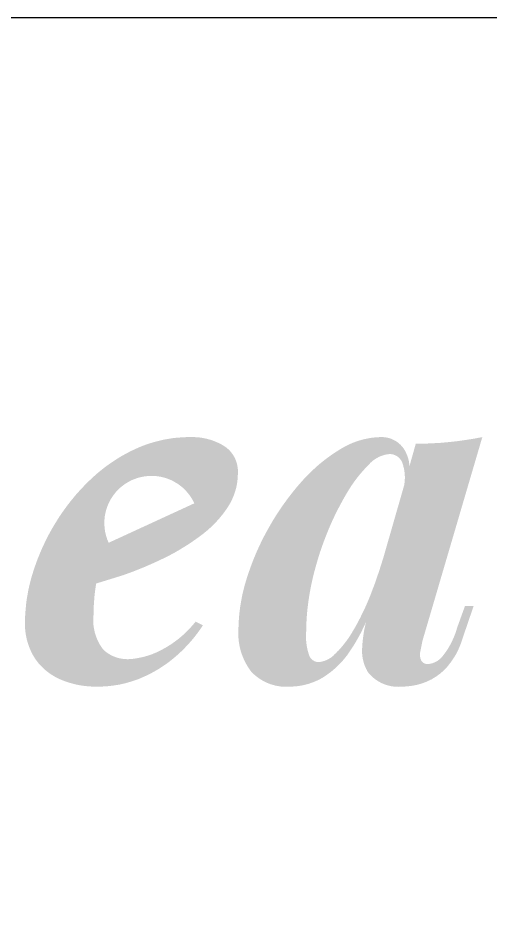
# Model space of a CAD drawing. Header units: millimetres. Extents: x 1235 to 1439, y 1033 to 1126.
# Drawn here: x 1253.35 to 1259.47, y 1114.39 to 1126.01 of the extents above; entities that cross this region are included whole.
import ezdxf

# ---------------------------------------------------------------- set-up
doc = ezdxf.new("R2010")
doc.units = ezdxf.units.MM
doc.layers.add('默认', color=18, linetype='Continuous', true_color=0x000000)

msp = doc.modelspace()

# ---------------------------------------------------------------- hatches: boundary and pattern name
at = {"layer": '默认'}
h = msp.add_hatch(color=256, dxfattribs=at)
h.paths.add_polyline_path([(1255.752, 1118.145), (1255.717, 1118.093), (1255.68, 1118.042), (1255.642, 1117.992), (1255.602, 1117.944), (1255.56, 1117.897), (1255.517, 1117.852), (1255.473, 1117.808), (1255.427, 1117.765), (1255.374, 1117.72), (1255.347, 1117.698), (1255.32, 1117.676), (1255.292, 1117.655), (1255.263, 1117.635), (1255.234, 1117.615), (1255.205, 1117.596), (1255.176, 1117.577), (1255.146, 1117.56), (1255.115, 1117.542), (1255.085, 1117.526), (1255.054, 1117.51), (1255.022, 1117.494), (1254.991, 1117.48), (1254.959, 1117.466), (1254.925, 1117.451), (1254.89, 1117.438), (1254.854, 1117.426), (1254.819, 1117.414), (1254.782, 1117.404), (1254.746, 1117.394), (1254.709, 1117.385), (1254.673, 1117.377), (1254.636, 1117.371), (1254.598, 1117.365), (1254.561, 1117.36), (1254.524, 1117.356), (1254.486, 1117.353), (1254.449, 1117.351), (1254.411, 1117.35), (1254.374, 1117.35), (1254.344, 1117.35), (1254.314, 1117.351), (1254.283, 1117.352), (1254.253, 1117.355), (1254.223, 1117.358), (1254.192, 1117.362), (1254.162, 1117.366), (1254.132, 1117.372), (1254.102, 1117.378), (1254.073, 1117.386), (1254.043, 1117.394), (1254.014, 1117.402), (1253.985, 1117.412), (1253.956, 1117.422), (1253.928, 1117.433), (1253.9, 1117.445), (1253.888, 1117.45), (1253.875, 1117.456), (1253.863, 1117.462), (1253.851, 1117.468), (1253.839, 1117.475), (1253.827, 1117.482), (1253.815, 1117.489), (1253.803, 1117.496), (1253.791, 1117.503), (1253.779, 1117.511), (1253.768, 1117.519), (1253.757, 1117.527), (1253.745, 1117.535), (1253.734, 1117.544), (1253.723, 1117.552), (1253.713, 1117.561), (1253.702, 1117.57), (1253.692, 1117.58), (1253.682, 1117.589), (1253.672, 1117.599), (1253.662, 1117.609), (1253.652, 1117.619), (1253.643, 1117.629), (1253.633, 1117.639), (1253.624, 1117.649), (1253.615, 1117.66), (1253.607, 1117.671), (1253.598, 1117.682), (1253.59, 1117.693), (1253.582, 1117.704), (1253.574, 1117.715), (1253.567, 1117.727), (1253.559, 1117.739), (1253.552, 1117.752), (1253.544, 1117.765), (1253.537, 1117.779), (1253.531, 1117.792), (1253.524, 1117.806), (1253.518, 1117.819), (1253.512, 1117.833), (1253.506, 1117.847), (1253.5, 1117.861), (1253.495, 1117.875), (1253.49, 1117.889), (1253.485, 1117.904), (1253.48, 1117.918), (1253.476, 1117.933), (1253.472, 1117.948), (1253.468, 1117.962), (1253.465, 1117.977), (1253.462, 1117.992), (1253.459, 1118.007), (1253.456, 1118.022), (1253.454, 1118.037), (1253.452, 1118.052), (1253.45, 1118.067), (1253.448, 1118.082), (1253.447, 1118.097), (1253.446, 1118.112), (1253.445, 1118.127), (1253.445, 1118.142), (1253.445, 1118.157), (1253.445, 1118.171), (1253.445, 1118.186), (1253.446, 1118.227), (1253.447, 1118.268), (1253.45, 1118.309), (1253.453, 1118.35), (1253.457, 1118.391), (1253.461, 1118.432), (1253.466, 1118.472), (1253.473, 1118.513), (1253.48, 1118.553), (1253.487, 1118.594), (1253.496, 1118.634), (1253.505, 1118.674), (1253.515, 1118.714), (1253.525, 1118.753), (1253.537, 1118.793), (1253.549, 1118.832), (1253.577, 1118.916), (1253.607, 1119), (1253.641, 1119.082), (1253.676, 1119.164), (1253.715, 1119.244), (1253.755, 1119.323), (1253.798, 1119.401), (1253.844, 1119.477), (1253.892, 1119.554), (1253.944, 1119.629), (1253.997, 1119.702), (1254.054, 1119.774), (1254.112, 1119.844), (1254.173, 1119.911), (1254.236, 1119.977), (1254.301, 1120.04), (1254.334, 1120.07), (1254.367, 1120.1), (1254.401, 1120.129), (1254.436, 1120.157), (1254.471, 1120.185), (1254.507, 1120.212), (1254.543, 1120.238), (1254.58, 1120.263), (1254.618, 1120.288), (1254.656, 1120.312), (1254.694, 1120.335), (1254.733, 1120.357), (1254.772, 1120.378), (1254.812, 1120.399), (1254.852, 1120.418), (1254.893, 1120.437), (1254.933, 1120.455), (1254.975, 1120.471), (1255.017, 1120.487), (1255.059, 1120.501), (1255.102, 1120.514), (1255.145, 1120.526), (1255.189, 1120.537), (1255.232, 1120.547), (1255.277, 1120.556), (1255.321, 1120.563), (1255.365, 1120.57), (1255.41, 1120.575), (1255.454, 1120.578), (1255.499, 1120.581), (1255.543, 1120.583), (1255.588, 1120.583), (1255.602, 1120.583), (1255.616, 1120.583), (1255.631, 1120.583), (1255.645, 1120.583), (1255.659, 1120.582), (1255.674, 1120.581), (1255.688, 1120.58), (1255.702, 1120.579), (1255.717, 1120.577), (1255.731, 1120.575), (1255.745, 1120.573), (1255.76, 1120.57), (1255.774, 1120.567), (1255.788, 1120.564), (1255.802, 1120.561), (1255.816, 1120.557), (1255.83, 1120.554), (1255.844, 1120.55), (1255.858, 1120.545), (1255.872, 1120.541), (1255.885, 1120.536), (1255.899, 1120.531), (1255.912, 1120.525), (1255.926, 1120.52), (1255.939, 1120.514), (1255.952, 1120.508), (1255.965, 1120.502), (1255.978, 1120.495), (1255.99, 1120.489), (1256.003, 1120.482), (1256.015, 1120.475), (1256.027, 1120.467), (1256.038, 1120.46), (1256.048, 1120.453), (1256.058, 1120.445), (1256.068, 1120.437), (1256.077, 1120.429), (1256.087, 1120.42), (1256.096, 1120.411), (1256.105, 1120.401), (1256.113, 1120.391), (1256.122, 1120.381), (1256.129, 1120.371), (1256.137, 1120.36), (1256.144, 1120.349), (1256.151, 1120.337), (1256.158, 1120.326), (1256.164, 1120.314), (1256.17, 1120.302), (1256.175, 1120.29), (1256.18, 1120.278), (1256.184, 1120.265), (1256.189, 1120.253), (1256.192, 1120.24), (1256.195, 1120.227), (1256.198, 1120.215), (1256.2, 1120.202), (1256.202, 1120.189), (1256.204, 1120.176), (1256.205, 1120.163), (1256.205, 1120.151), (1256.206, 1120.138), (1256.205, 1120.126), (1256.205, 1120.113), (1256.205, 1120.099), (1256.204, 1120.085), (1256.204, 1120.071), (1256.203, 1120.057), (1256.202, 1120.043), (1256.2, 1120.028), (1256.199, 1120.014), (1256.197, 1120), (1256.195, 1119.986), (1256.192, 1119.972), (1256.19, 1119.958), (1256.187, 1119.944), (1256.184, 1119.93), (1256.18, 1119.916), (1256.176, 1119.902), (1256.173, 1119.888), (1256.168, 1119.875), (1256.164, 1119.861), (1256.159, 1119.847), (1256.154, 1119.834), (1256.149, 1119.821), (1256.144, 1119.807), (1256.138, 1119.794), (1256.132, 1119.781), (1256.126, 1119.768), (1256.12, 1119.755), (1256.114, 1119.743), (1256.107, 1119.73), (1256.1, 1119.718), (1256.093, 1119.706), (1256.085, 1119.694), (1256.078, 1119.682), (1256.061, 1119.656), (1256.043, 1119.63), (1256.024, 1119.604), (1256.005, 1119.579), (1255.985, 1119.555), (1255.965, 1119.53), (1255.944, 1119.507), (1255.923, 1119.483), (1255.901, 1119.46), (1255.879, 1119.438), (1255.856, 1119.416), (1255.832, 1119.395), (1255.809, 1119.374), (1255.784, 1119.354), (1255.76, 1119.334), (1255.735, 1119.315), (1255.678, 1119.273), (1255.621, 1119.233), (1255.562, 1119.193), (1255.502, 1119.156), (1255.442, 1119.119), (1255.381, 1119.084), (1255.319, 1119.051), (1255.256, 1119.019), (1255.124, 1118.957), (1254.99, 1118.898), (1254.855, 1118.844), (1254.718, 1118.794), (1254.368, 1118.686), (1254.36, 1118.635), (1254.353, 1118.585), (1254.347, 1118.534), (1254.343, 1118.483), (1254.339, 1118.432), (1254.336, 1118.381), (1254.334, 1118.33), (1254.334, 1118.279), (1254.332, 1118.264), (1254.331, 1118.25), (1254.33, 1118.235), (1254.33, 1118.22), (1254.33, 1118.205), (1254.33, 1118.19), (1254.331, 1118.175), (1254.332, 1118.16), (1254.333, 1118.145), (1254.335, 1118.13), (1254.337, 1118.115), (1254.34, 1118.1), (1254.343, 1118.086), (1254.346, 1118.071), (1254.349, 1118.056), (1254.353, 1118.041), (1254.358, 1118.027), (1254.362, 1118.012), (1254.367, 1117.998), (1254.373, 1117.984), (1254.378, 1117.97), (1254.384, 1117.956), (1254.391, 1117.942), (1254.397, 1117.929), (1254.404, 1117.915), (1254.411, 1117.902), (1254.419, 1117.889), (1254.427, 1117.877), (1254.435, 1117.864), (1254.443, 1117.852), (1254.452, 1117.84), (1254.461, 1117.829), (1254.469, 1117.821), (1254.477, 1117.814), (1254.486, 1117.807), (1254.495, 1117.8), (1254.504, 1117.793), (1254.513, 1117.786), (1254.523, 1117.78), (1254.532, 1117.774), (1254.542, 1117.768), (1254.552, 1117.762), (1254.562, 1117.757), (1254.572, 1117.752), (1254.583, 1117.747), (1254.593, 1117.742), (1254.604, 1117.738), (1254.615, 1117.734), (1254.625, 1117.73), (1254.636, 1117.726), (1254.647, 1117.723), (1254.658, 1117.72), (1254.67, 1117.717), (1254.681, 1117.715), (1254.692, 1117.713), (1254.703, 1117.711), (1254.715, 1117.709), (1254.726, 1117.708), (1254.737, 1117.707), (1254.748, 1117.706), (1254.76, 1117.706), (1254.771, 1117.705), (1254.782, 1117.705), (1254.793, 1117.706), (1254.818, 1117.708), (1254.844, 1117.71), (1254.869, 1117.713), (1254.895, 1117.717), (1254.92, 1117.722), (1254.945, 1117.727), (1254.97, 1117.732), (1254.995, 1117.739), (1255.02, 1117.746), (1255.045, 1117.753), (1255.069, 1117.762), (1255.093, 1117.77), (1255.117, 1117.78), (1255.141, 1117.79), (1255.164, 1117.8), (1255.187, 1117.811), (1255.221, 1117.829), (1255.254, 1117.847), (1255.287, 1117.866), (1255.319, 1117.886), (1255.351, 1117.907), (1255.382, 1117.929), (1255.413, 1117.952), (1255.443, 1117.975), (1255.473, 1118), (1255.501, 1118.025), (1255.529, 1118.051), (1255.556, 1118.078), (1255.583, 1118.106), (1255.608, 1118.134), (1255.633, 1118.163), (1255.657, 1118.192)], flags=0)
h.paths.add_polyline_path([(1255.64, 1119.725), (1255.634, 1119.737), (1255.628, 1119.75), (1255.622, 1119.762), (1255.615, 1119.774), (1255.608, 1119.786), (1255.6, 1119.798), (1255.593, 1119.81), (1255.584, 1119.822), (1255.576, 1119.834), (1255.567, 1119.845), (1255.558, 1119.857), (1255.548, 1119.868), (1255.539, 1119.879), (1255.528, 1119.89), (1255.518, 1119.901), (1255.507, 1119.911), (1255.496, 1119.922), (1255.485, 1119.932), (1255.473, 1119.942), (1255.461, 1119.951), (1255.448, 1119.961), (1255.436, 1119.97), (1255.423, 1119.979), (1255.41, 1119.987), (1255.396, 1119.995), (1255.383, 1120.003), (1255.369, 1120.011), (1255.355, 1120.018), (1255.341, 1120.025), (1255.326, 1120.031), (1255.312, 1120.037), (1255.297, 1120.043), (1255.282, 1120.048), (1255.267, 1120.053), (1255.252, 1120.057), (1255.236, 1120.062), (1255.221, 1120.065), (1255.206, 1120.069), (1255.19, 1120.071), (1255.175, 1120.074), (1255.159, 1120.076), (1255.144, 1120.078), (1255.128, 1120.079), (1255.113, 1120.08), (1255.097, 1120.08), (1255.082, 1120.081), (1255.067, 1120.08), (1255.052, 1120.08), (1255.037, 1120.079), (1255.022, 1120.077), (1255.007, 1120.076), (1254.992, 1120.073), (1254.977, 1120.071), (1254.963, 1120.068), (1254.949, 1120.065), (1254.935, 1120.062), (1254.921, 1120.058), (1254.907, 1120.054), (1254.894, 1120.05), (1254.88, 1120.045), (1254.867, 1120.04), (1254.854, 1120.035), (1254.842, 1120.03), (1254.829, 1120.025), (1254.817, 1120.019), (1254.805, 1120.013), (1254.793, 1120.006), (1254.78, 1119.999), (1254.768, 1119.992), (1254.756, 1119.985), (1254.744, 1119.977), (1254.733, 1119.969), (1254.721, 1119.96), (1254.709, 1119.951), (1254.698, 1119.942), (1254.686, 1119.933), (1254.675, 1119.923), (1254.664, 1119.913), (1254.653, 1119.902), (1254.643, 1119.891), (1254.633, 1119.88), (1254.622, 1119.869), (1254.613, 1119.857), (1254.603, 1119.845), (1254.594, 1119.833), (1254.584, 1119.82), (1254.576, 1119.807), (1254.567, 1119.794), (1254.559, 1119.781), (1254.551, 1119.767), (1254.544, 1119.753), (1254.537, 1119.739), (1254.53, 1119.725), (1254.523, 1119.71), (1254.517, 1119.696), (1254.512, 1119.681), (1254.506, 1119.666), (1254.501, 1119.651), (1254.497, 1119.636), (1254.493, 1119.621), (1254.489, 1119.605), (1254.486, 1119.59), (1254.483, 1119.575), (1254.48, 1119.559), (1254.478, 1119.544), (1254.477, 1119.528), (1254.475, 1119.513), (1254.474, 1119.497), (1254.474, 1119.482), (1254.474, 1119.466), (1254.474, 1119.451), (1254.475, 1119.436), (1254.476, 1119.421), (1254.477, 1119.406), (1254.479, 1119.391), (1254.481, 1119.376), (1254.483, 1119.362), (1254.486, 1119.347), (1254.489, 1119.333), (1254.493, 1119.319), (1254.496, 1119.305), (1254.5, 1119.291), (1254.505, 1119.278), (1254.509, 1119.264), (1254.514, 1119.251), (1254.519, 1119.239), (1254.524, 1119.226), (1254.53, 1119.214)], flags=0)
h = msp.add_hatch(color=256, dxfattribs=at)
h.paths.add_polyline_path([(1259.374, 1120.583), (1258.597, 1117.94), (1258.568, 1117.793), (1258.567, 1117.79), (1258.567, 1117.786), (1258.566, 1117.783), (1258.566, 1117.779), (1258.566, 1117.776), (1258.566, 1117.772), (1258.566, 1117.769), (1258.565, 1117.765), (1258.566, 1117.762), (1258.566, 1117.758), (1258.566, 1117.755), (1258.566, 1117.751), (1258.566, 1117.748), (1258.567, 1117.744), (1258.567, 1117.741), (1258.568, 1117.737), (1258.568, 1117.734), (1258.569, 1117.73), (1258.57, 1117.727), (1258.571, 1117.723), (1258.572, 1117.72), (1258.572, 1117.716), (1258.573, 1117.713), (1258.575, 1117.71), (1258.576, 1117.706), (1258.577, 1117.703), (1258.578, 1117.7), (1258.579, 1117.696), (1258.581, 1117.693), (1258.582, 1117.69), (1258.584, 1117.687), (1258.585, 1117.684), (1258.587, 1117.681), (1258.589, 1117.679), (1258.591, 1117.676), (1258.593, 1117.674), (1258.595, 1117.672), (1258.598, 1117.669), (1258.6, 1117.667), (1258.602, 1117.665), (1258.605, 1117.663), (1258.607, 1117.661), (1258.61, 1117.659), (1258.613, 1117.657), (1258.616, 1117.656), (1258.619, 1117.654), (1258.621, 1117.652), (1258.624, 1117.651), (1258.628, 1117.65), (1258.631, 1117.648), (1258.634, 1117.647), (1258.637, 1117.646), (1258.64, 1117.645), (1258.643, 1117.645), (1258.646, 1117.644), (1258.65, 1117.643), (1258.653, 1117.643), (1258.656, 1117.643), (1258.659, 1117.642), (1258.662, 1117.642), (1258.666, 1117.642), (1258.669, 1117.642), (1258.672, 1117.643), (1258.675, 1117.643), (1258.681, 1117.644), (1258.687, 1117.645), (1258.693, 1117.645), (1258.699, 1117.647), (1258.705, 1117.648), (1258.712, 1117.649), (1258.718, 1117.651), (1258.724, 1117.653), (1258.73, 1117.654), (1258.736, 1117.656), (1258.742, 1117.659), (1258.748, 1117.661), (1258.753, 1117.663), (1258.759, 1117.666), (1258.765, 1117.668), (1258.771, 1117.671), (1258.776, 1117.674), (1258.782, 1117.677), (1258.787, 1117.681), (1258.793, 1117.684), (1258.798, 1117.687), (1258.803, 1117.691), (1258.808, 1117.695), (1258.813, 1117.698), (1258.818, 1117.702), (1258.823, 1117.706), (1258.828, 1117.711), (1258.832, 1117.715), (1258.837, 1117.719), (1258.841, 1117.723), (1258.845, 1117.728), (1258.849, 1117.733), (1258.866, 1117.753), (1258.882, 1117.774), (1258.898, 1117.796), (1258.913, 1117.818), (1258.928, 1117.841), (1258.942, 1117.864), (1258.955, 1117.887), (1258.968, 1117.911), (1258.98, 1117.935), (1258.991, 1117.959), (1259.002, 1117.983), (1259.012, 1118.008), (1259.022, 1118.033), (1259.031, 1118.058), (1259.039, 1118.084), (1259.046, 1118.109), (1259.15, 1118.396), (1259.262, 1118.396), (1259.114, 1117.963), (1259.106, 1117.938), (1259.097, 1117.912), (1259.087, 1117.886), (1259.077, 1117.861), (1259.066, 1117.836), (1259.054, 1117.812), (1259.042, 1117.787), (1259.029, 1117.763), (1259.015, 1117.74), (1259, 1117.716), (1258.985, 1117.694), (1258.97, 1117.671), (1258.953, 1117.65), (1258.936, 1117.628), (1258.919, 1117.607), (1258.901, 1117.587), (1258.886, 1117.572), (1258.871, 1117.558), (1258.856, 1117.543), (1258.84, 1117.53), (1258.824, 1117.516), (1258.807, 1117.504), (1258.79, 1117.491), (1258.773, 1117.479), (1258.755, 1117.468), (1258.737, 1117.457), (1258.719, 1117.446), (1258.7, 1117.437), (1258.681, 1117.427), (1258.662, 1117.419), (1258.643, 1117.41), (1258.623, 1117.403), (1258.606, 1117.396), (1258.588, 1117.391), (1258.571, 1117.385), (1258.553, 1117.38), (1258.535, 1117.375), (1258.517, 1117.371), (1258.498, 1117.367), (1258.48, 1117.364), (1258.462, 1117.361), (1258.443, 1117.358), (1258.425, 1117.356), (1258.406, 1117.354), (1258.388, 1117.352), (1258.369, 1117.351), (1258.351, 1117.35), (1258.332, 1117.35), (1258.317, 1117.349), (1258.302, 1117.348), (1258.287, 1117.347), (1258.272, 1117.348), (1258.256, 1117.348), (1258.241, 1117.349), (1258.225, 1117.351), (1258.21, 1117.353), (1258.194, 1117.355), (1258.179, 1117.358), (1258.164, 1117.362), (1258.148, 1117.366), (1258.133, 1117.371), (1258.118, 1117.376), (1258.103, 1117.381), (1258.088, 1117.387), (1258.074, 1117.393), (1258.059, 1117.4), (1258.045, 1117.408), (1258.031, 1117.415), (1258.018, 1117.424), (1258.005, 1117.432), (1257.992, 1117.441), (1257.979, 1117.45), (1257.967, 1117.46), (1257.955, 1117.47), (1257.944, 1117.481), (1257.932, 1117.491), (1257.922, 1117.502), (1257.911, 1117.513), (1257.901, 1117.525), (1257.892, 1117.536), (1257.887, 1117.545), (1257.881, 1117.554), (1257.877, 1117.563), (1257.872, 1117.573), (1257.867, 1117.582), (1257.863, 1117.592), (1257.858, 1117.601), (1257.854, 1117.611), (1257.85, 1117.621), (1257.847, 1117.631), (1257.843, 1117.641), (1257.84, 1117.651), (1257.837, 1117.661), (1257.834, 1117.671), (1257.831, 1117.681), (1257.829, 1117.692), (1257.826, 1117.702), (1257.824, 1117.712), (1257.822, 1117.723), (1257.821, 1117.733), (1257.819, 1117.744), (1257.818, 1117.754), (1257.817, 1117.765), (1257.816, 1117.775), (1257.815, 1117.786), (1257.815, 1117.796), (1257.815, 1117.807), (1257.815, 1117.817), (1257.815, 1117.828), (1257.815, 1117.838), (1257.816, 1117.849), (1257.817, 1117.859), (1257.819, 1117.9), (1257.823, 1117.942), (1257.828, 1117.983), (1257.834, 1118.025), (1257.84, 1118.066), (1257.848, 1118.107), (1257.857, 1118.148), (1257.866, 1118.188), (1257.846, 1118.143), (1257.824, 1118.097), (1257.802, 1118.052), (1257.779, 1118.008), (1257.754, 1117.964), (1257.729, 1117.921), (1257.703, 1117.878), (1257.675, 1117.836), (1257.657, 1117.808), (1257.638, 1117.78), (1257.619, 1117.753), (1257.598, 1117.727), (1257.577, 1117.701), (1257.555, 1117.676), (1257.532, 1117.651), (1257.508, 1117.627), (1257.484, 1117.604), (1257.459, 1117.581), (1257.433, 1117.559), (1257.407, 1117.538), (1257.38, 1117.518), (1257.353, 1117.498), (1257.325, 1117.48), (1257.297, 1117.462), (1257.273, 1117.449), (1257.249, 1117.436), (1257.224, 1117.425), (1257.199, 1117.414), (1257.173, 1117.404), (1257.147, 1117.395), (1257.121, 1117.386), (1257.094, 1117.379), (1257.067, 1117.372), (1257.04, 1117.366), (1257.013, 1117.361), (1256.986, 1117.357), (1256.958, 1117.354), (1256.931, 1117.352), (1256.904, 1117.35), (1256.876, 1117.35), (1256.86, 1117.349), (1256.843, 1117.348), (1256.826, 1117.348), (1256.809, 1117.348), (1256.791, 1117.349), (1256.774, 1117.35), (1256.757, 1117.352), (1256.74, 1117.355), (1256.722, 1117.357), (1256.705, 1117.361), (1256.688, 1117.364), (1256.671, 1117.369), (1256.654, 1117.373), (1256.637, 1117.379), (1256.62, 1117.384), (1256.604, 1117.391), (1256.587, 1117.397), (1256.571, 1117.404), (1256.555, 1117.412), (1256.54, 1117.42), (1256.524, 1117.429), (1256.509, 1117.438), (1256.494, 1117.447), (1256.48, 1117.457), (1256.466, 1117.467), (1256.452, 1117.477), (1256.438, 1117.488), (1256.425, 1117.499), (1256.412, 1117.51), (1256.4, 1117.522), (1256.388, 1117.534), (1256.376, 1117.546), (1256.366, 1117.56), (1256.356, 1117.575), (1256.346, 1117.589), (1256.336, 1117.604), (1256.327, 1117.619), (1256.318, 1117.635), (1256.309, 1117.65), (1256.301, 1117.666), (1256.293, 1117.682), (1256.285, 1117.698), (1256.278, 1117.715), (1256.271, 1117.731), (1256.264, 1117.748), (1256.258, 1117.765), (1256.252, 1117.782), (1256.246, 1117.799), (1256.241, 1117.817), (1256.236, 1117.834), (1256.232, 1117.852), (1256.228, 1117.869), (1256.225, 1117.887), (1256.222, 1117.905), (1256.219, 1117.923), (1256.216, 1117.94), (1256.215, 1117.958), (1256.213, 1117.976), (1256.212, 1117.994), (1256.211, 1118.011), (1256.211, 1118.029), (1256.211, 1118.047), (1256.211, 1118.064), (1256.212, 1118.082), (1256.213, 1118.124), (1256.214, 1118.167), (1256.217, 1118.209), (1256.22, 1118.251), (1256.224, 1118.294), (1256.229, 1118.336), (1256.234, 1118.378), (1256.241, 1118.42), (1256.248, 1118.462), (1256.256, 1118.504), (1256.264, 1118.545), (1256.274, 1118.587), (1256.284, 1118.628), (1256.295, 1118.669), (1256.307, 1118.709), (1256.319, 1118.75), (1256.348, 1118.837), (1256.379, 1118.924), (1256.412, 1119.01), (1256.448, 1119.095), (1256.486, 1119.179), (1256.526, 1119.262), (1256.569, 1119.344), (1256.614, 1119.424), (1256.659, 1119.502), (1256.707, 1119.579), (1256.757, 1119.655), (1256.809, 1119.729), (1256.863, 1119.802), (1256.919, 1119.874), (1256.976, 1119.944), (1257.036, 1120.012), (1257.063, 1120.042), (1257.091, 1120.071), (1257.119, 1120.101), (1257.148, 1120.129), (1257.178, 1120.157), (1257.208, 1120.185), (1257.238, 1120.212), (1257.27, 1120.239), (1257.301, 1120.264), (1257.333, 1120.29), (1257.366, 1120.314), (1257.399, 1120.338), (1257.432, 1120.362), (1257.466, 1120.384), (1257.5, 1120.406), (1257.535, 1120.428), (1257.564, 1120.445), (1257.594, 1120.462), (1257.624, 1120.477), (1257.655, 1120.492), (1257.687, 1120.506), (1257.719, 1120.518), (1257.751, 1120.53), (1257.784, 1120.54), (1257.817, 1120.55), (1257.851, 1120.558), (1257.885, 1120.565), (1257.918, 1120.571), (1257.952, 1120.576), (1257.987, 1120.579), (1258.021, 1120.582), (1258.054, 1120.583), (1258.065, 1120.583), (1258.076, 1120.583), (1258.087, 1120.583), (1258.098, 1120.582), (1258.108, 1120.581), (1258.119, 1120.58), (1258.13, 1120.578), (1258.141, 1120.576), (1258.152, 1120.573), (1258.163, 1120.571), (1258.174, 1120.567), (1258.184, 1120.564), (1258.195, 1120.56), (1258.206, 1120.556), (1258.216, 1120.551), (1258.226, 1120.546), (1258.236, 1120.541), (1258.246, 1120.535), (1258.256, 1120.529), (1258.265, 1120.523), (1258.274, 1120.517), (1258.283, 1120.51), (1258.292, 1120.503), (1258.3, 1120.495), (1258.309, 1120.488), (1258.317, 1120.48), (1258.324, 1120.472), (1258.331, 1120.464), (1258.338, 1120.456), (1258.345, 1120.447), (1258.352, 1120.439), (1258.358, 1120.43), (1258.365, 1120.417), (1258.373, 1120.404), (1258.38, 1120.391), (1258.386, 1120.378), (1258.392, 1120.364), (1258.398, 1120.35), (1258.403, 1120.336), (1258.408, 1120.322), (1258.413, 1120.307), (1258.416, 1120.293), (1258.42, 1120.278), (1258.423, 1120.264), (1258.425, 1120.249), (1258.427, 1120.234), (1258.428, 1120.219), (1258.429, 1120.204), (1258.511, 1120.496), (1258.62, 1120.498), (1258.728, 1120.503), (1258.836, 1120.509), (1258.945, 1120.519), (1259.053, 1120.531), (1259.16, 1120.546), (1259.267, 1120.563)], flags=0)
h.paths.add_polyline_path([(1258.362, 1119.963), (1258.364, 1119.981), (1258.367, 1119.998), (1258.368, 1120.016), (1258.369, 1120.034), (1258.37, 1120.052), (1258.37, 1120.07), (1258.369, 1120.088), (1258.368, 1120.106), (1258.366, 1120.124), (1258.364, 1120.142), (1258.361, 1120.159), (1258.358, 1120.177), (1258.353, 1120.194), (1258.349, 1120.212), (1258.344, 1120.229), (1258.338, 1120.245), (1258.337, 1120.248), (1258.336, 1120.252), (1258.335, 1120.255), (1258.333, 1120.258), (1258.332, 1120.261), (1258.331, 1120.264), (1258.329, 1120.267), (1258.328, 1120.27), (1258.326, 1120.273), (1258.324, 1120.276), (1258.323, 1120.279), (1258.321, 1120.282), (1258.319, 1120.284), (1258.317, 1120.287), (1258.315, 1120.29), (1258.313, 1120.293), (1258.311, 1120.296), (1258.309, 1120.298), (1258.307, 1120.301), (1258.304, 1120.304), (1258.302, 1120.306), (1258.3, 1120.309), (1258.297, 1120.312), (1258.295, 1120.314), (1258.292, 1120.317), (1258.289, 1120.319), (1258.287, 1120.321), (1258.284, 1120.324), (1258.281, 1120.326), (1258.278, 1120.328), (1258.276, 1120.33), (1258.273, 1120.332), (1258.27, 1120.334), (1258.267, 1120.336), (1258.264, 1120.338), (1258.261, 1120.34), (1258.257, 1120.342), (1258.254, 1120.343), (1258.251, 1120.345), (1258.248, 1120.347), (1258.245, 1120.348), (1258.241, 1120.35), (1258.238, 1120.351), (1258.235, 1120.352), (1258.232, 1120.353), (1258.228, 1120.355), (1258.225, 1120.356), (1258.222, 1120.357), (1258.218, 1120.358), (1258.215, 1120.358), (1258.212, 1120.359), (1258.208, 1120.36), (1258.205, 1120.361), (1258.201, 1120.361), (1258.198, 1120.362), (1258.195, 1120.362), (1258.191, 1120.363), (1258.188, 1120.363), (1258.185, 1120.363), (1258.181, 1120.363), (1258.178, 1120.363), (1258.175, 1120.364), (1258.172, 1120.364), (1258.168, 1120.363), (1258.159, 1120.362), (1258.15, 1120.361), (1258.14, 1120.36), (1258.131, 1120.358), (1258.122, 1120.356), (1258.112, 1120.354), (1258.103, 1120.352), (1258.094, 1120.349), (1258.085, 1120.346), (1258.076, 1120.343), (1258.066, 1120.34), (1258.057, 1120.336), (1258.049, 1120.333), (1258.04, 1120.329), (1258.031, 1120.325), (1258.022, 1120.32), (1258.014, 1120.316), (1258.005, 1120.311), (1257.997, 1120.306), (1257.989, 1120.301), (1257.981, 1120.296), (1257.973, 1120.29), (1257.965, 1120.284), (1257.957, 1120.279), (1257.95, 1120.273), (1257.942, 1120.266), (1257.935, 1120.26), (1257.928, 1120.254), (1257.921, 1120.247), (1257.915, 1120.24), (1257.908, 1120.233), (1257.902, 1120.226), (1257.861, 1120.184), (1257.821, 1120.14), (1257.783, 1120.095), (1257.746, 1120.049), (1257.711, 1120.002), (1257.677, 1119.953), (1257.645, 1119.903), (1257.615, 1119.853), (1257.577, 1119.788), (1257.541, 1119.722), (1257.506, 1119.656), (1257.472, 1119.589), (1257.44, 1119.522), (1257.409, 1119.453), (1257.38, 1119.385), (1257.352, 1119.315), (1257.322, 1119.238), (1257.294, 1119.161), (1257.267, 1119.083), (1257.243, 1119.005), (1257.22, 1118.925), (1257.198, 1118.846), (1257.178, 1118.766), (1257.16, 1118.686), (1257.144, 1118.606), (1257.13, 1118.526), (1257.118, 1118.445), (1257.108, 1118.364), (1257.1, 1118.283), (1257.095, 1118.202), (1257.091, 1118.121), (1257.09, 1118.039), (1257.089, 1118.021), (1257.089, 1118.003), (1257.089, 1117.985), (1257.089, 1117.967), (1257.09, 1117.948), (1257.091, 1117.93), (1257.093, 1117.912), (1257.096, 1117.894), (1257.098, 1117.876), (1257.102, 1117.858), (1257.105, 1117.84), (1257.109, 1117.822), (1257.114, 1117.805), (1257.119, 1117.787), (1257.124, 1117.77), (1257.13, 1117.753), (1257.131, 1117.75), (1257.132, 1117.748), (1257.133, 1117.746), (1257.134, 1117.744), (1257.135, 1117.742), (1257.136, 1117.74), (1257.137, 1117.737), (1257.138, 1117.735), (1257.14, 1117.733), (1257.141, 1117.731), (1257.142, 1117.729), (1257.143, 1117.727), (1257.145, 1117.725), (1257.146, 1117.723), (1257.148, 1117.721), (1257.149, 1117.719), (1257.151, 1117.717), (1257.153, 1117.715), (1257.154, 1117.713), (1257.156, 1117.711), (1257.158, 1117.709), (1257.159, 1117.707), (1257.161, 1117.705), (1257.163, 1117.704), (1257.165, 1117.702), (1257.167, 1117.7), (1257.169, 1117.698), (1257.171, 1117.697), (1257.173, 1117.695), (1257.175, 1117.694), (1257.177, 1117.692), (1257.179, 1117.691), (1257.181, 1117.689), (1257.184, 1117.688), (1257.186, 1117.686), (1257.188, 1117.685), (1257.19, 1117.684), (1257.192, 1117.683), (1257.195, 1117.682), (1257.197, 1117.68), (1257.199, 1117.679), (1257.202, 1117.678), (1257.204, 1117.677), (1257.207, 1117.676), (1257.209, 1117.675), (1257.211, 1117.675), (1257.214, 1117.674), (1257.216, 1117.673), (1257.219, 1117.672), (1257.221, 1117.672), (1257.223, 1117.671), (1257.226, 1117.671), (1257.228, 1117.67), (1257.231, 1117.67), (1257.233, 1117.669), (1257.236, 1117.669), (1257.238, 1117.669), (1257.241, 1117.668), (1257.243, 1117.668), (1257.245, 1117.668), (1257.248, 1117.668), (1257.25, 1117.668), (1257.252, 1117.668), (1257.255, 1117.668), (1257.262, 1117.669), (1257.269, 1117.67), (1257.276, 1117.671), (1257.283, 1117.672), (1257.29, 1117.673), (1257.298, 1117.675), (1257.305, 1117.677), (1257.312, 1117.679), (1257.319, 1117.681), (1257.326, 1117.683), (1257.333, 1117.685), (1257.34, 1117.688), (1257.346, 1117.691), (1257.353, 1117.693), (1257.36, 1117.696), (1257.367, 1117.7), (1257.373, 1117.703), (1257.38, 1117.706), (1257.386, 1117.71), (1257.392, 1117.714), (1257.399, 1117.718), (1257.405, 1117.722), (1257.411, 1117.726), (1257.417, 1117.73), (1257.423, 1117.735), (1257.428, 1117.739), (1257.434, 1117.744), (1257.439, 1117.749), (1257.445, 1117.753), (1257.45, 1117.758), (1257.455, 1117.764), (1257.46, 1117.769), (1257.477, 1117.785), (1257.493, 1117.802), (1257.51, 1117.818), (1257.525, 1117.836), (1257.541, 1117.853), (1257.556, 1117.871), (1257.571, 1117.889), (1257.586, 1117.907), (1257.6, 1117.926), (1257.615, 1117.945), (1257.628, 1117.964), (1257.642, 1117.983), (1257.655, 1118.003), (1257.667, 1118.022), (1257.68, 1118.042), (1257.691, 1118.062), (1257.725, 1118.119), (1257.757, 1118.177), (1257.788, 1118.236), (1257.817, 1118.295), (1257.846, 1118.354), (1257.873, 1118.414), (1257.899, 1118.475), (1257.924, 1118.536), (1257.984, 1118.695), (1258.039, 1118.856), (1258.09, 1119.017), (1258.137, 1119.18)], flags=0)

# ---------------------------------------------------------------- linework, layer by layer
msp.add_lwpolyline([(1234.52, 1033.015), (1438.52, 1033.015), (1438.52, 1126.015), (1344.02, 1126.015), (1343.918, 1124.78), (1343.613, 1123.58), (1343.116, 1122.445), (1342.438, 1121.408), (1341.599, 1120.497), (1340.622, 1119.736), (1339.533, 1119.146), (1338.361, 1118.744), (1337.139, 1118.54), (1335.901, 1118.54), (1334.679, 1118.744), (1333.507, 1119.146), (1332.418, 1119.736), (1331.44, 1120.497), (1330.601, 1121.408), (1329.924, 1122.445), (1329.426, 1123.58), (1329.122, 1124.78), (1329.02, 1126.015), (1234.52, 1126.015)], close=True, dxfattribs=at)

doc.saveas('drawing.dxf')
